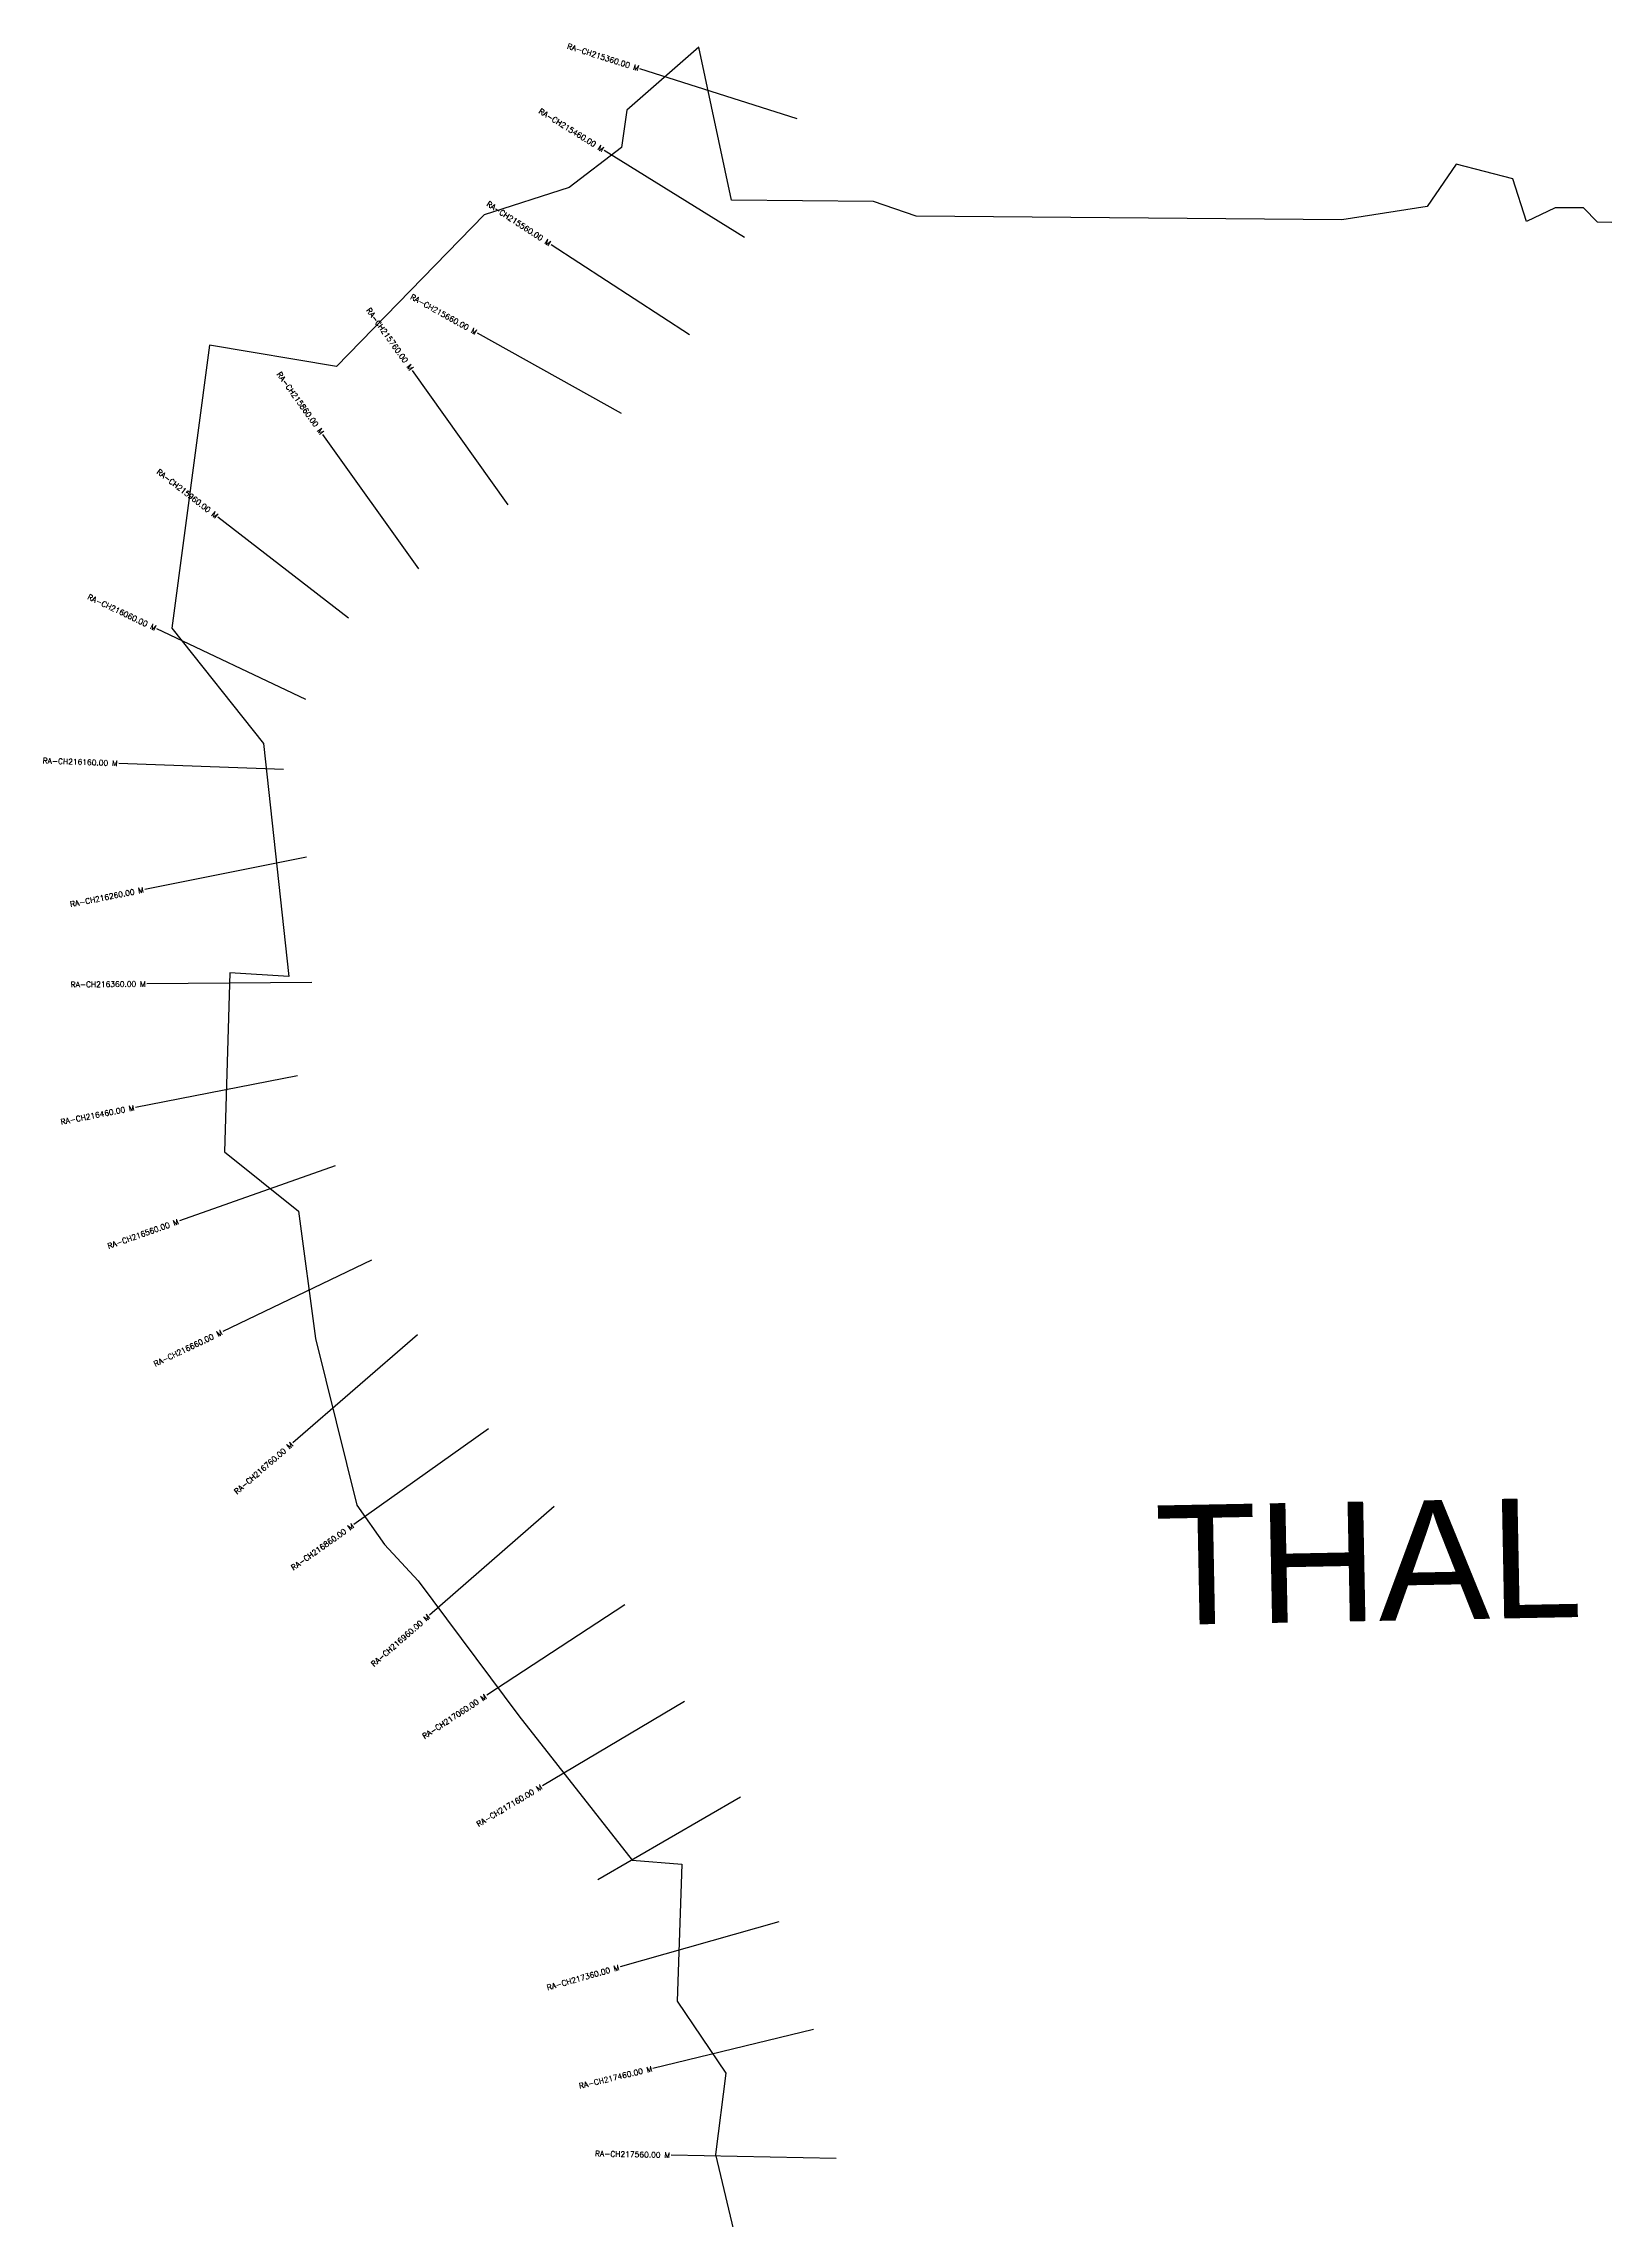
# Model space of a CAD drawing. Header units: metres. Extents: x 273705 to 276484, y 2065544 to 2069583.
# Drawn here: x 273705 to 275128, y 2067604 to 2069583 of the extents above; entities that cross this region are included whole.
import ezdxf
from ezdxf.enums import TextEntityAlignment as Align

# ---------------------------------------------------------------- set-up
doc = ezdxf.new("R2010")
doc.units = ezdxf.units.M
doc.header["$MEASUREMENT"] = 0
for name, color, linetype in [('CS', 134, 'Continuous'), ('CSMark', 6, 'Continuous'), ('VILLAGE BOUNDRY', 10, 'Continuous'), ('VILLAGE NAME', 250, 'Continuous')]:
    doc.layers.add(name, color=color, linetype=linetype)
doc.styles.get("Standard").update_dxf_attribs({"font": 'simplex.shx'})

msp = doc.modelspace()

# ---------------------------------------------------------------- linework, layer by layer
at = {"layer": 'CS'}
for p, q in [((274390.2, 2069514.6), (274247.2, 2069560.1)), ((274342.4, 2069406.8), (274214.9, 2069485.8)), ((274292.2, 2069318.4), (274166.5, 2069400.3)), ((274230.6, 2069246.9), (274099.6, 2069319.8)), ((274127.6, 2069163.9), (274040.4, 2069285.9)), ((274046.3, 2069105.7), (273959, 2069227.7)), ((273982.5, 2069060.9), (273863.7, 2069152.5)), ((273943.7, 2068986.8), (273808.1, 2069051)), ((273923.4, 2068923.3), (273773.5, 2068928.8)), ((273944.3, 2068843.5), (273797.2, 2068814)), ((273949, 2068729.5), (273799, 2068728.3)), ((273935.9, 2068644.7), (273788.7, 2068616)), ((273970.2, 2068562.8), (273828.8, 2068512.8)), ((274003.4, 2068477.1), (273868.1, 2068412.3)), ((274045, 2068409.4), (273931.7, 2068311.1)), ((274109.6, 2068323.9), (273987.3, 2068237)), ((274169.2, 2068253.1), (274056.1, 2068154.6)), ((274233.5, 2068163.8), (274108, 2068081.6)), ((274287.8, 2068075.9), (274158.8, 2067999.3)), ((274338.8, 2067988.9), (274208.9, 2067913.8)), ((274373.5, 2067875.8), (274229.3, 2067834.7)), ((274404.9, 2067777.8), (274259.1, 2067742.5)), ((274425.6, 2067660.5), (274275.6, 2067663.6))]:
    msp.add_line(p, q, dxfattribs=at)
at = {"layer": 'VILLAGE BOUNDRY'}
msp.add_lwpolyline([(275130.6, 2069420.6), (275117.7, 2069420.7), (275104.9, 2069433.7), (275079.1, 2069433.9), (275053.2, 2069421.3), (275040.6, 2069460.1), (274989.1, 2069473.5), (274963, 2069435), (274885.4, 2069422.8), (274498.3, 2069426.3), (274459.7, 2069439.5), (274330.6, 2069440.7), (274300.9, 2069579.7), (274235.3, 2069522.7), (274230.6, 2069488.7), (274183.1, 2069452.2), (274105.7, 2069427.3), (273971.4, 2069289.7), (273855.9, 2069308.9), (273821.8, 2069051.6), (273905.2, 2068946.9), (273928.1, 2068734.9), (273874.5, 2068738.5), (273869.7, 2068575.7), (273936.8, 2068521.6), (273952.3, 2068405.9), (273990, 2068254.4), (274015, 2068218.6), (274045.7, 2068185.6), (274137.3, 2068063.1), (274240.2, 2067931.6), (274285.3, 2067928), (274281, 2067803.7), (274325.4, 2067738), (274316, 2067664.1), (274356.3, 2067494.8)], dxfattribs=at)

# ---------------------------------------------------------------- texts
at = {"layer": 'CSMark'}
for s, rotation, p in [('RA-CH215360.00 M', 342.3541, (274246.3, 2069560.4)), ('RA-CH215460.00 M', 328.2101, (274214, 2069486.4)), ('RA-CH215560.00 M', 326.8963, (274165.7, 2069400.9)), ('RA-CH215660.00 M', 330.8965, (274098.7, 2069320.3)), ('RA-CH215760.00 M', 305.5841, (274039.8, 2069286.7)), ('RA-CH215860.00 M', 305.5841, (273958.5, 2069228.5)), ('RA-CH215960.00 M', 322.3588, (273862.9, 2069153.1)), ('RA-CH216060.00 M', 334.6594, (273807.2, 2069051.4)), ('RA-CH216160.00 M', 357.9124, (273772.5, 2068928.8)), ('RA-CH216260.00 M', 11.3176, (273796.2, 2068813.9)), ('RA-CH216360.00 M', 0.4715, (273798, 2068728.3)), ('RA-CH216460.00 M', 11.0468, (273787.7, 2068615.8)), ('RA-CH216560.00 M', 19.4663, (273827.8, 2068512.4)), ('RA-CH216660.00 M', 25.5819, (273867.2, 2068411.9)), ('RA-CH216760.00 M', 40.9541, (273931, 2068310.5)), ('RA-CH216860.00 M', 35.3886, (273986.5, 2068236.4)), ('RA-CH216960.00 M', 41.0684, (274055.3, 2068153.9)), ('RA-CH217060.00 M', 33.2177, (274107.2, 2068081.1)), ('RA-CH217160.00 M', 30.6962, (274157.9, 2067998.8)), ('RA-CH217360.00 M', 15.9156, (274228.3, 2067834.4)), ('RA-CH217460.00 M', 13.5988, (274258.2, 2067742.3)), ('RA-CH217560.00 M', 358.7888, (274274.6, 2067663.6))]:
    msp.add_text(s, height=5, rotation=rotation, dxfattribs=at).set_placement(p, align=Align.MIDDLE_RIGHT)
at = {"layer": 'VILLAGE NAME', "insert": (274714.6, 2068254.1), "char_height": 108.748, "attachment_point": 1, "rotation": 1.1028}
msp.add_mtext_dynamic_manual_height_columns('{\\fArial|b0|i0|c0|p34;THAL}', width=726.929, gutter_width=543.7, heights=[0], dxfattribs=at)

doc.saveas('drawing.dxf')
